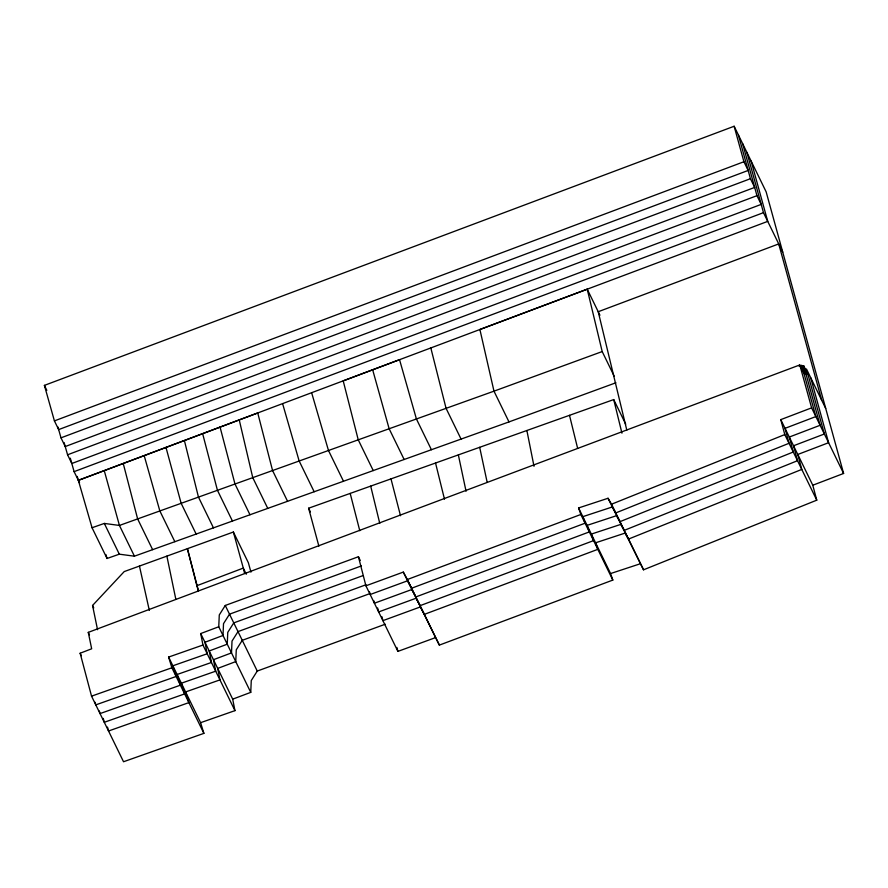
<?xml version="1.0" encoding="UTF-8"?>
<svg xmlns="http://www.w3.org/2000/svg" width="888" height="888" viewBox="0 0 888 888"><rect width="100%" height="100%" fill="white"/><g stroke="black" fill="none" stroke-linecap="round" stroke-linejoin="round"><path stroke-width="1.33" d="M218.759 626.762L200.71 633.555L202.952 645.043L168.609 657.076L200.599 722.677L234.954 710.644L232.7 699.156L250.749 692.363L218.759 626.762L219.281 614.94L225.263 605.461L358.43 556.732L360.251 560.472M250.749 692.363L251.271 680.541L257.254 671.062L385.259 624.22M97.547 629.703L92.552 605.461L124.22 571.583L233.378 532.023L248.374 562.77L250.949 572.127M358.43 556.732L365.911 585.803L403.307 572.094L439.36 645.11L612.82 580.086L580.83 514.485L578.588 507.947L608.036 498.268L611.543 504.206L784.781 434.576L780.785 419.624L811.61 407.858L799.788 364.946L88.278 632.367L91.664 648.784L80.142 653.235L91.542 696.159L123.532 761.749L203.885 733.366L200.599 722.677M608.036 498.268L643.534 569.807L816.771 500.166L812.786 485.225L780.785 419.624M812.786 485.225L843.6 473.459L766.144 191.841L734.143 126.251L44.4 385.381L54.412 420.89L58.664 429.592L748.162 170.452L743.911 161.738L734.143 126.251M615.906 382.772L508.991 421.911L134.432 556.188L119.314 554.179L107.048 558.485L92.052 527.738L78.355 480.341L257.742 412.964L272.561 470.518L287.557 501.276M198.324 590.92L196.87 585.703L243.29 568.087L233.378 532.023M54.412 420.89L743.911 161.738M60.995 437.84L750.438 178.71L754.678 187.424L65.235 446.553L60.995 437.84L57.92 426.973M67.566 454.789L756.953 195.682L761.205 204.395L71.817 463.503L67.566 454.789L64.114 442.579M599.933 315.24L587.223 289.177L479.897 329.515L493.983 391.164L508.991 421.911M799.167 366.367L801.764 365.401L806.015 374.103M801.143 366.822L803.74 365.845L807.991 374.558M70.307 458.175L74.104 471.639L763.48 212.665L782.728 252.125M403.307 572.094L407.359 579.509L580.83 514.485M365.911 585.803L397.902 651.392L435.298 637.695M587.223 289.177L602.197 351.559L493.983 391.164L119.436 525.441L104.318 523.432L92.052 527.738M361.394 565.922L229.515 614.174L223.521 623.654L223.01 635.475L204.962 642.268L207.204 653.757L172.86 665.789L176.135 676.478L95.793 704.872L95.094 702.264M363.048 575.579L233.766 622.888L227.772 632.367L227.25 644.189L209.202 650.982L211.455 662.47L177.101 674.503L180.386 685.192L100.033 713.586L99.345 710.977M366.011 584.759L238.006 631.601L232.023 641.081L231.502 652.902L213.453 659.695L215.706 671.184L181.352 683.216L184.637 693.905L104.285 722.288L103.252 718.392M370.263 593.473L242.258 640.315L236.275 649.794L235.753 661.604L217.704 668.409L219.947 679.897L185.603 691.93L188.889 702.619L108.536 731.002L107.504 727.106M318.87 546.109L308.613 508.214L613.719 399.578L625.718 424.175M91.542 696.159L171.883 667.776L203.885 733.366M578.588 507.947L610.578 573.548L640.026 563.858M825.696 408.436L806.448 368.975L824.353 433.999L793.539 445.765L797.524 460.706L624.286 530.347L620.779 524.397L591.341 534.088L593.573 540.626L420.113 605.649L416.05 598.235L378.654 611.932L377.633 607.969M799.788 364.946L804.04 373.659M811.61 407.858L843.6 473.459M784.781 434.576L816.771 500.166M602.197 351.559L614.185 376.157M611.543 504.206L643.534 569.807M461.061 439.072L446.065 408.325L430.824 347.941M431.413 449.716L416.416 418.97L399.545 359.673L343.201 380.863L358.241 439.826L373.238 470.573M404.129 459.473L389.133 428.726L372.66 369.785M407.359 579.509L439.36 645.11M343.467 481.218L328.471 450.471L311.633 392.718M314.152 491.73L299.156 460.983L282.595 403.629M308.613 508.214L310.411 511.91M267.754 508.38L252.758 477.633L239.238 419.891M249.972 514.729L234.976 483.982L220.069 427.106M232.434 521.034L217.438 490.287L202.642 433.688M246.287 574.236L243.29 568.087L244.6 573.47M213.453 527.849L198.457 497.091L184.393 440.526M196.137 534.032L181.141 503.285L165.978 447.419M225.263 605.461L257.254 671.062M174.836 541.68L159.84 510.933L144.189 455.633M200.71 633.555L232.7 699.156M202.952 645.043L234.954 710.644M152.625 549.661L137.629 518.914L123.243 463.503M134.432 556.188L119.436 525.441L104.251 470.607M44.4 385.381L46.831 390.354M104.318 523.432L119.314 554.179M74.104 471.639L79.554 482.806M92.552 605.461L93.751 607.925M88.278 632.367L89.488 634.853M80.142 653.235L81.363 655.721M610.578 573.548L612.82 580.086M168.609 657.076L171.883 667.776M105.905 554.545L107.048 558.485M77.245 476.423L78.355 480.341L767.732 221.378L751.148 161.094M810.7 377.689L828.604 442.712L797.779 454.478L801.775 469.419L628.538 539.06L625.03 533.111L595.582 542.801L597.824 549.339L424.364 614.352L420.302 606.948L382.906 620.645L381.884 616.683M803.74 365.845L820.101 425.285L789.288 437.051L793.284 452.003L620.035 521.633L616.527 515.684L587.09 525.374L589.332 531.912L415.862 596.936L411.799 589.521L374.403 603.218L373.726 600.577M801.764 365.401L815.861 416.572L785.036 428.338L789.032 443.29L615.784 512.92L612.276 506.981L582.839 516.661L585.081 523.199L411.61 588.222L407.559 580.808L370.163 594.516L369.475 591.874M821.7 400.233L778.721 243.923L598.223 311.721L626.806 430.136M746.897 152.381L763.48 212.665M742.645 143.667L756.953 195.682M738.394 134.954L750.438 178.71M198.479 590.809L187.401 548.695L196.87 585.703M390.986 478.887L400.51 515.728M396.881 647.43L397.902 651.392M350.194 493.428L359.773 530.713M435.542 463.036L444.488 499.189M569.497 415.34L577.655 448.429M613.719 399.578L621.944 433.178M370.696 486.136L379.764 523.365M139.449 566.056L149.328 610.422M479.687 447.319L487.112 482.073M458.352 454.911L466.056 491.264M166.877 556.121L175.813 599.178M526.884 430.514L534.01 466.3"/></g></svg>
